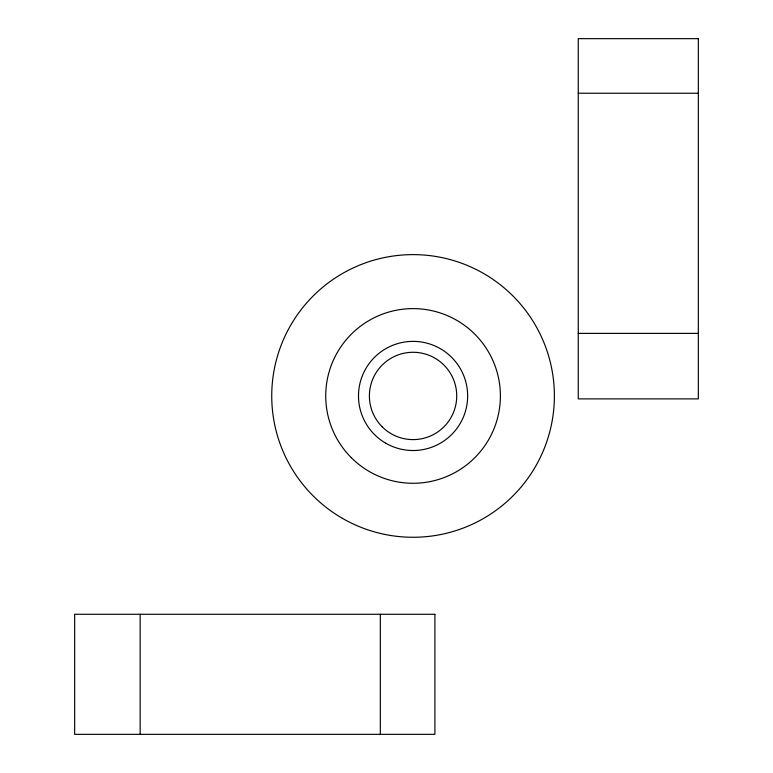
<?xml version="1.0" encoding="UTF-8"?>
<svg xmlns="http://www.w3.org/2000/svg" width="773" height="773" viewBox="0 0 773 773"><rect width="100%" height="100%" fill="white"/><g stroke="black" fill="none" stroke-linecap="round" stroke-linejoin="round"><path stroke-width="1.16" d="M578.262 93.233L698.338 93.233M578.262 333.385L698.338 333.385M380.316 614.274L380.316 734.35M140.155 614.274L140.155 734.35M698.338 38.65L578.262 38.65L578.262 398.887L698.338 398.887L698.338 38.65M434.899 614.274L74.662 614.274L74.662 734.35L434.899 734.35L434.899 614.274M385.775 443.209A54.583 54.583 0 0 0 467.646 395.95A54.583 54.583 0 0 0 385.775 348.681A54.583 54.583 0 0 0 385.775 443.209M382.191 426.822A43.665 43.665 0 0 0 455.239 407.245A43.665 43.665 0 0 0 401.757 353.763A43.665 43.665 0 0 0 382.191 426.822M351.309 457.693A87.33 87.33 0 0 0 497.416 418.551A87.33 87.33 0 0 0 390.462 311.587A87.33 87.33 0 0 0 351.309 457.693M342.4 518.335A141.324 141.324 0 0 0 554.386 395.95A141.324 141.324 0 0 0 342.4 273.555A141.324 141.324 0 0 0 342.4 518.335"/></g></svg>
